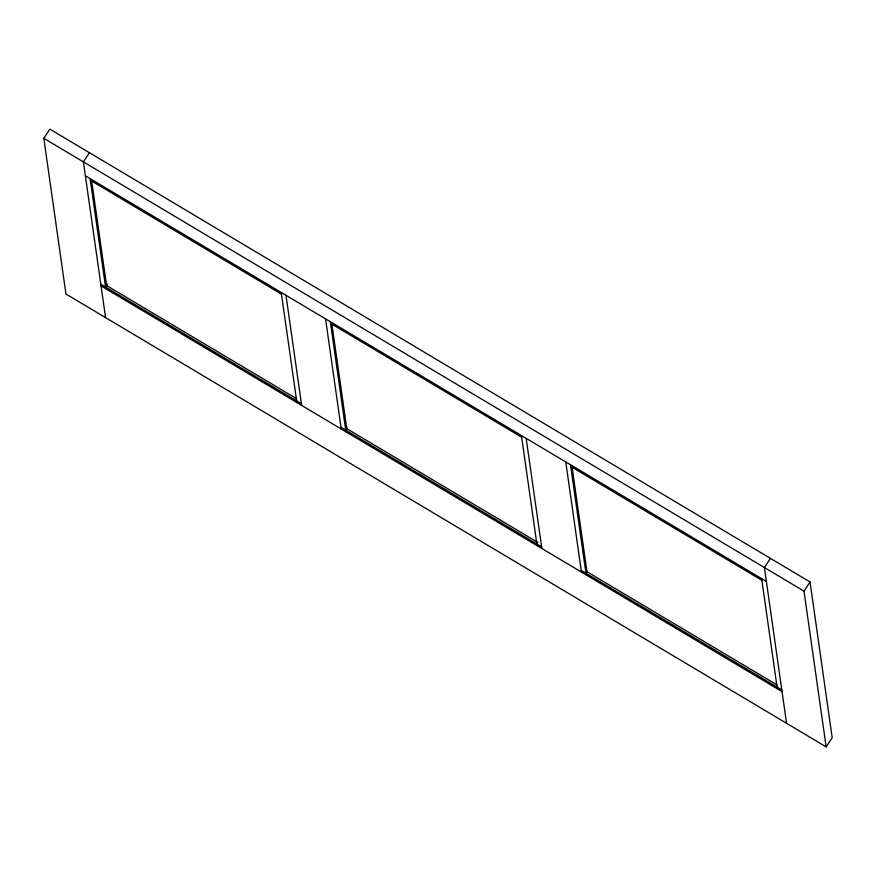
<?xml version="1.0" encoding="UTF-8"?>
<svg xmlns="http://www.w3.org/2000/svg" width="876" height="876" viewBox="0 0 876 876"><rect width="100%" height="100%" fill="white"/><g stroke="black" fill="none" stroke-linecap="round" stroke-linejoin="round"><path stroke-width="1.31" d="M43.8 138.288L49.844 129.122L810.037 581.971L832.2 737.712L826.156 746.878L65.963 294.029L43.8 138.288L803.993 591.136L826.156 746.878M89.44 152.709L83.395 161.874L105.558 317.616M105.558 287.065L107.573 284.021M345.757 430.16L347.104 428.123M585.956 573.243L587.303 571.207M770.442 558.384L764.398 567.549L786.56 723.291M803.993 591.136L810.037 581.971M85.377 175.78L766.38 581.456M90.359 180.27L281.459 294.117M330.559 323.364L521.658 437.201M570.758 466.448L761.857 580.295M296.504 398.679L106.565 285.543L91.75 181.452M537.875 542.474L346.765 428.627L331.763 323.189M776.903 684.857L586.964 571.721L571.962 466.273M100.806 284.24L301.41 403.737M341.005 427.324L541.609 546.832M581.204 570.418L781.808 689.916M101.047 285.905L782.049 691.58M761.627 578.62L777.297 688.755M570.517 464.784L586.197 574.919M565.765 461.948L581.445 572.083M526.18 438.361L541.85 548.496M521.428 435.536L537.097 545.671M330.318 321.689L345.998 431.824M325.565 318.864L341.246 428.999M285.981 295.278L301.651 405.413M281.229 292.442L296.898 402.577M90.118 178.605L105.799 288.741"/></g></svg>
